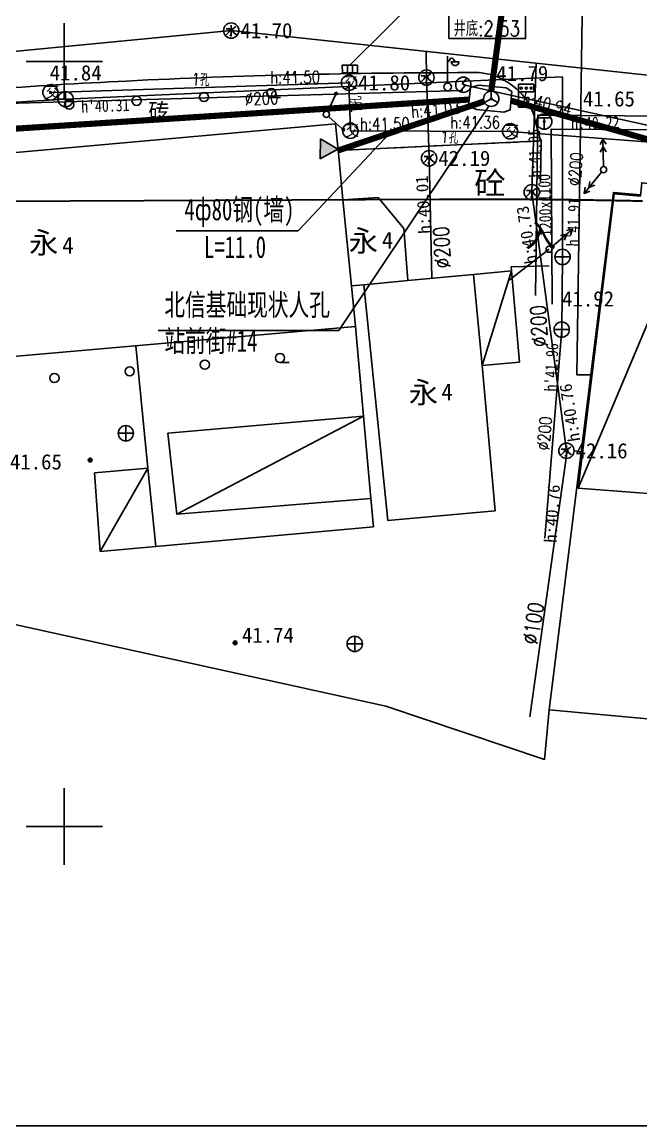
# Model space of a CAD drawing. Extents: x 501830 to 502977, y 299930 to 300245.
# Drawn here: x 502397.2 to 502437.7, y 300030.4 to 300102.6 of the extents above; entities that cross this region are included whole.
import ezdxf
from ezdxf.enums import TextEntityAlignment as Align
from ezdxf.lldxf.tags import DXFTag

# ---------------------------------------------------------------- set-up
doc = ezdxf.new("R2010")
doc.units = 0
doc.linetypes.add('1117', pattern=[0.3, 0.2, -0.1])
doc.linetypes.add('2312', pattern=[0.3, 0.2, -0.1])
for name, color, linetype in [('BJ02', 7, 'Continuous'), ('BJ03', 7, 'Continuous'), ('BJ04', 7, 'Continuous'), ('BJ05', 7, 'Continuous'), ('BJ08', 7, 'Continuous'), ('BJ09', 7, 'Continuous'), ('BJ11', 7, 'Continuous'), ('TK', 7, 'Continuous'), ('上水井', 4, 'Continuous'), ('上水注记', 4, 'Continuous'), ('上水管线', 4, 'Continuous'), ('上水高程表', 4, 'Continuous'), ('公安交通井', 163, 'Continuous'), ('新建北信', 13, 'Continuous'), ('新建北信--引上三角', 6, 'Continuous'), ('新建北信--引上标注', 1, 'Continuous'), ('污水井', 247, 'Continuous'), ('污水注记', 247, 'Continuous'), ('污水管线', 247, 'Continuous'), ('污水高程表', 247, 'Continuous'), ('热力', 2, 'Continuous'), ('热力井', 40, 'Continuous'), ('电信井', 3, 'Continuous'), ('电信注记', 3, 'Continuous'), ('电信管线', 3, 'Continuous'), ('电信高程表', 3, 'Continuous'), ('电力井', 1, 'Continuous'), ('电力注记', 1, 'Continuous'), ('电力管线', 1, 'Continuous'), ('电力高程表', 1, 'Continuous'), ('雨水管线', 34, 'Continuous'), ('雨蓖子', 34, 'Continuous')]:
    doc.layers.add(name, color=color, linetype=linetype)
doc.layers.add('道路红线', color=11, linetype='Continuous', lineweight=30)
doc.styles.add('HZ', font='simplex.shx', dxfattribs={"bigfont": 'hztxt'})
doc.styles.add('HZTXT', font='romans', dxfattribs={"width": 0.7, "height": 4, "bigfont": 'HZTXT'})
doc.styles.get("Standard").update_dxf_attribs({"font": 'SIMFANG.TTF'})
doc.linetypes.add('245', pattern='A,1e-05,-0.05,[133,bjxx.shx,S=0.05,R=0,X=-0.05,Y=0],-0.05,0.45,[135,bjxx.shx,S=0.05,R=0,X=0,Y=0],0.45', length=1.00001)
doc.linetypes.add('85003', pattern='A,1e-05,[136,bjxx.shx,S=0.075,R=0,X=-1e-05,Y=0],0.15', length=0.15001)
tags = doc.linetypes.add('DL', pattern='A,15,-4.925,[130,ltypeshp.shx,S=0.5,R=330,X=-0.15,Y=0.433],0,[130,ltypeshp.shx,S=0.4,R=90,X=0,Y=0],-0.15,[130,ltypeshp.shx,S=0.5,R=150,X=0,Y=-0.433],-4.925,15', length=40).pattern_tags.tags
tags[32:33] = [DXFTag(74, 4), DXFTag(75, 0), DXFTag(340, '0'), DXFTag(46, 1.0), DXFTag(50, 0.0), DXFTag(44, 0.0), DXFTag(45, 0.0)]
tags[30:31] = [DXFTag(74, 4), DXFTag(75, 0), DXFTag(340, '0'), DXFTag(46, 1.0), DXFTag(50, 0.0), DXFTag(44, 0.0), DXFTag(45, 0.0)]
tags[4:5] = [DXFTag(74, 4), DXFTag(75, 0), DXFTag(340, '0'), DXFTag(46, 1.0), DXFTag(50, 0.0), DXFTag(44, 0.0), DXFTag(45, 0.0)]
tags = doc.linetypes.add('DX', pattern='A,15,-5,[130,ltypeshp.shx,S=1,R=330,X=0,Y=0],-5,15', length=40).pattern_tags.tags
tags[16:17] = [DXFTag(74, 4), DXFTag(75, 0), DXFTag(340, '0'), DXFTag(46, 1.0), DXFTag(50, 0.0), DXFTag(44, 0.0), DXFTag(45, 0.0)]
tags[14:15] = [DXFTag(74, 4), DXFTag(75, 0), DXFTag(340, '0'), DXFTag(46, 1.0), DXFTag(50, 0.0), DXFTag(44, 0.0), DXFTag(45, 0.0)]
tags[4:5] = [DXFTag(74, 4), DXFTag(75, 0), DXFTag(340, '0'), DXFTag(46, 1.0), DXFTag(50, 0.0), DXFTag(44, 0.0), DXFTag(45, 0.0)]
tags = doc.linetypes.add('SS', pattern='A,15,-1.9,[130,ltypeshp.shx,S=1,R=330,X=0,Y=0],-1.2,[130,ltypeshp.shx,S=1,R=330,X=0,Y=0],-1.9,15', length=35).pattern_tags.tags
tags[24:25] = [DXFTag(74, 4), DXFTag(75, 0), DXFTag(340, '0'), DXFTag(46, 1.0), DXFTag(50, 0.0), DXFTag(44, 0.0), DXFTag(45, 0.0)]
tags[22:23] = [DXFTag(74, 4), DXFTag(75, 0), DXFTag(340, '0'), DXFTag(46, 1.0), DXFTag(50, 0.0), DXFTag(44, 0.0), DXFTag(45, 0.0)]
tags[4:5] = [DXFTag(74, 4), DXFTag(75, 0), DXFTag(340, '0'), DXFTag(46, 1.0), DXFTag(50, 0.0), DXFTag(44, 0.0), DXFTag(45, 0.0)]

# ---------------------------------------------------------------- blocks, each defined once
blk = doc.blocks.new('831')
for radius in [0.25, 0.15, 0.05]:
    blk.add_circle((0, 0), radius)
blk = doc.blocks.new('5441')
for p, q in [((1, 0), (-1, 0)), ((0, 1), (0, -1)), ((0, 0), (0, 0))]:
    blk.add_line(p, q)
blk.add_circle((0, 0), 1)
blk = doc.blocks.new('mhs500')
at = {"layer": 'BJ09'}
blk.add_circle((0, 0), 0.3, dxfattribs=at)
blk = doc.blocks.new('MHST')
at = {"layer": 'BJ09'}
blk.add_line((-0.01, -0.59), (1.19, -0.59), dxfattribs=at)
blk.add_circle((0, 0), 0.6, dxfattribs=at)
blk = doc.blocks.new('35211')
for p, q in [((0, 0.5), (0, 4)), ((0, 3.29), (0.19, 3.39)), ((0.19, 3.39), (0.39, 3.69)), ((0.39, 3.69), (0.49, 3.79)), ((0.49, 3.79), (0.69, 3.69)), ((0.49, 3.29), (1.49, 3.29)), ((0.69, 3.69), (0.89, 3.39)), ((0.89, 3.39), (0.99, 3.29))]:
    blk.add_line(p, q)
blk.add_circle((0, 0), 0.5)
blk.add_arc((0.99, 3.29), 0.5, 179, 0)
blk = doc.blocks.new('GC200')
at = {"linetype": 'Continuous', "const_width": 0.2, "flags": 128}
blk.add_lwpolyline([(-0.1, 0, 1), (0.1, 0, 1)], format="xyb", close=True, dxfattribs=at)
blk = doc.blocks.new('通信井')
for q in [(-0.433, -0.25), (0, 0.5), (0.433, -0.25)]:
    blk.add_line((0, 0), q)
at = {"lineweight": -3}
blk.add_circle((0, 0), 0.5, dxfattribs=at)
blk = doc.blocks.new('污水井')
at = {"lineweight": -3}
for p, q in [((0, 0), (-0.5, 0)), ((-0.5, 0), (0.5, 0)), ((0, 0), (-0.473, 0)), ((0, 0), (0, 0.5)), ((0, 0), (0, 0.459)), ((0, 0), (0, -0.473)), ((0, 0), (0.483, 0)), ((0, 0), (0, -0.5))]:
    blk.add_line(p, q, dxfattribs=at)
blk.add_circle((0, 0), 0.5, dxfattribs=at)
blk = doc.blocks.new('电力井')
at = {"lineweight": -3}
for p, q in [((0.192, 0.395), (-0.079, 0.068)), ((-0.079, 0.068), (0.152, -0.017)), ((0.152, -0.017), (-0.164, -0.373))]:
    blk.add_line(p, q, dxfattribs=at)
blk.add_circle((0, 0), 0.5, dxfattribs=at)
blk = doc.blocks.new('热力井')
for p, q in [((-0.4, 0.25), (0.4, 0.25)), ((0, 0.25), (0, -0.5))]:
    blk.add_line(p, q)
blk.add_arc((0, 0), 0.5, 0, 359.999)
blk = doc.blocks.new('上水井')
at = {"lineweight": -3}
for points in [[(-0.335, 0.112), (-0.093, 0.112), (-0.141, -0.082), (-0.335, -0.276)], [(0.295, 0.258), (0.053, 0.064), (0.15, -0.13), (0.343, -0.276)]]:
    blk.add_lwpolyline(points, dxfattribs=at)
at = {"flags": 128}
blk.add_lwpolyline([(0, 0.346), (0, -0.346), (-0.093, -0.302)], dxfattribs=at)
at = {"lineweight": -3}
blk.add_circle((0, 0), 0.5, dxfattribs=at)
blk = doc.blocks.new('JT')
at = {"layer": '公安交通井'}
blk.add_circle((0, 0), 0.5, dxfattribs=at)
at = {"layer": '公安交通井', "width": 0.8}
blk.add_text('交', height=0.8, dxfattribs=at).set_placement((-0.304, -0.335, -50.185))
blk = doc.blocks.new('B8003')
at = {"color": 0}
for p, q in [((0, 3), (2, 3)), ((0, 0), (0, 3)), ((2, 3), (2, 2)), ((2, 2), (0, 2)), ((1, 0), (0, 0))]:
    blk.add_line(p, q, dxfattribs=at)
for centre in [(0.36, 2.49), (1.02, 2.49), (1.65, 2.49)]:
    blk.add_circle(centre, 0.135)
blk = doc.blocks.new('M511')
at = {"layer": 'BJ05', "linetype": 'Continuous'}
blk.add_lwpolyline([(0.4, 0), (4.01, 0)], dxfattribs=at)
at = {"layer": 'BJ05'}
for points in [[(2.31, 0.4), (3, 0), (2.31, -0.4)], [(3.31, 0.4), (4.01, 0), (3.31, -0.4)]]:
    blk.add_lwpolyline(points, dxfattribs=at)
at = {"layer": 'BJ05', "linetype": 'Continuous'}
blk.add_circle((0, 0), 0.4, dxfattribs=at)
blk = doc.blocks.new('B552')
for p, q in [((0.984668, 0.518566), (-1.015332, 0.518566)), ((-1.015332, 0.518566), (-1.015332, -0.481434)), ((0.984668, -0.481434), (0.984668, 0.518566)), ((-1.015332, -0.481434), (0.984668, -0.481434))]:
    blk.add_line(p, q)
at = {"linetype": 'Continuous'}
for p, q in [((-0.348666, -0.481434), (-0.348666, 0.518566)), ((0.318001, -0.481434), (0.318001, 0.518566))]:
    blk.add_line(p, q, dxfattribs=at)
blk = doc.blocks.new('M521')
at = {"layer": 'BJ05', "linetype": 'Continuous'}
h = blk.add_hatch(color=256, dxfattribs=at)
h.paths.add_polyline_path([(2.85, 0), (3.15, 0, 0.998883)])
h.paths.add_polyline_path([(3.15, 0, 0.000279), (3.15, 0), (2.85, 0, 1.000559)])
at = {"layer": 'BJ05', "linetype": 'Continuous', "flags": 128}
blk.add_lwpolyline([(0.4, 0), (3.25, 0)], dxfattribs=at)
at = {"layer": 'BJ05', "linetype": 'Continuous'}
for centre, radius in [((0, 0), 0.4), ((3, 0), 0.15)]:
    blk.add_circle(centre, radius, dxfattribs=at)
blk = doc.blocks.new('acfgw')
at = {"color": 4}
for p, q in [((0, -5), (0, 5)), ((-5, 0), (5, 0))]:
    blk.add_line(p, q, dxfattribs=at)
blk = doc.blocks.new('A$C29CD5AE7')
at = {"linetype": 'Continuous'}
blk.add_hatch(color=6, dxfattribs=at).paths.add_polyline_path([(1.5, 0), (0.75, 1.299), (0, 0)])
at = {"color": 6, "linetype": 'Continuous'}
for p, q in [((0.75, 1.299), (0, 0)), ((1.5, 0), (0.75, 1.299)), ((0, 0), (1.5, 0))]:
    blk.add_line(p, q, dxfattribs=at)
blk = doc.blocks.new('300框2')
at = {"color": 40}
blk.add_line((0, -145), (245.4, -145), dxfattribs=at)

msp = doc.modelspace()

# ---------------------------------------------------------------- linework, layer by layer
at = {"layer": 'BJ02', "linetype": 'Continuous'}
for points in [[(502381.483, 300092.674), (502381.758, 300092.709), (502417.732, 300095.925), (502417.974, 300093.55), (502418.215, 300090.965), (502418.767, 300085.342), (502419.043, 300082.687), (502382.721, 300079.505), (502381.758, 300090.264), (502381.483, 300092.674)], [(502418.215, 300090.965), (502420.513, 300091.105), (502422.195, 300089.08), (502422.264, 300088.241), (502422.471, 300085.692), (502419.59, 300085.412), (502418.767, 300085.342), (502418.215, 300090.965)], [(502419.59, 300085.412), (502422.471, 300085.692), (502426.758, 300086.076), (502427.311, 300080.139), (502428.175, 300070.638), (502421.143, 300070.009), (502419.59, 300085.412)], [(502426.758, 300086.076), (502429.235, 300086.311), (502429.754, 300080.352), (502427.311, 300080.139), (502426.758, 300086.076)], [(502406.767, 300075.7), (502419.561, 300076.82), (502420.045, 300071.441), (502407.353, 300070.426), (502406.767, 300075.7)], [(502401.966, 300073.115), (502405.465, 300073.43), (502405.982, 300068.295), (502402.346, 300067.98), (502401.966, 300073.115)]]:
    msp.add_lwpolyline(points, close=True, dxfattribs=at)
at = {"layer": 'BJ02', "linetype": 'Continuous', "flags": 128}
for points, elevation in [([(502433.589, 300072.118), (502439.3, 300071.682), (502441.817, 300091.613), (502437.754, 300092.072), (502437.665, 300091.2), (502435.942, 300091.355), (502433.589, 300072.118)], 42.218), ([(502433.589, 300072.118), (502441.817, 300091.613)], 42.218), ([(502431.71, 300086.655), (502429.225, 300086.581), (502429.235, 300086.311)], 41.975)]:
    msp.add_lwpolyline(points, dxfattribs=dict(at, elevation=elevation))
at = {"layer": 'BJ02', "linetype": '245', "ltscale": 5, "flags": 128}
for points in [[(502437.675, 300091.296), (502435.899, 300091.443), (502431.704, 300057.634)], [(502431.704, 300057.634), (502431.397, 300054.384), (502421.019, 300057.866), (502381.791, 300066.5), (502379.392, 300067.989), (502365.327, 300071.104)], [(502484.134, 300048.689), (502483.74, 300045.907), (502447.67, 300053.448), (502447.887, 300056.14), (502431.704, 300057.634)]]:
    msp.add_lwpolyline(points, dxfattribs=at)
at = {"layer": 'BJ02', "linetype": 'Continuous', "flags": 128}
for points in [[(502429.235, 300086.311), (502427.311, 300080.139)], [(502419.561, 300076.82), (502419.043, 300082.687)], [(502405.465, 300073.429), (502404.672, 300081.428)], [(502419.561, 300076.82), (502407.353, 300070.426)], [(502402.346, 300067.98), (502405.465, 300073.43)], [(502420.217, 300069.59), (502420.045, 300071.441)], [(502405.982, 300068.295), (502420.217, 300069.59)]]:
    msp.add_lwpolyline(points, dxfattribs=at)
at = {"layer": 'BJ04', "linetype": '85003', "ltscale": 5}
for p, q in [((502417.909, 300094.189), (502431.168, 300094.806)), ((502431.168, 300094.806), (502431.145, 300092.14))]:
    msp.add_line(p, q, dxfattribs=at)
at = {"layer": 'BJ04', "linetype": 'Continuous', "flags": 128}
for points in [[(502385.807, 300097.447, -0.005116), (502394.933, 300098.179, -0.005116), (502404.071, 300098.725, -0.006241), (502415.232, 300099.137, -0.006241), (502426.399, 300099.271)], [(502431.168, 300094.806, -0.032201), (502430.729, 300096.448, 0.09894), (502429.908, 300097.867, 0.117716), (502428.321, 300098.988, 0.117716), (502426.399, 300099.271)]]:
    msp.add_lwpolyline(points, format="xyb", dxfattribs=at)
at = {"layer": 'BJ09', "linetype": 'Continuous', "flags": 128}
msp.add_lwpolyline([(502414.1, 300080.331), (502414.7, 300080.331)], dxfattribs=at)
at = {"layer": 'BJ09', "linetype": 'Continuous'}
for centre in [(502409.189, 300080.187), (502414.105, 300080.626), (502399.356, 300079.31), (502404.272, 300079.749)]:
    msp.add_circle(centre, 0.3, dxfattribs=at)
at = {"layer": 'BJ11', "linetype": '1117', "ltscale": 5, "flags": 128}
msp.add_lwpolyline([(502431.168, 300094.806), (502417.909, 300094.189)], dxfattribs=at)
at = {"layer": '上水管线', "linetype": 'SS', "ltscale": 0.5, "flags": 128}
for points, elevation in [([(502308.668, 300092.165), (502410.915, 300102.02)], 41.83), ([(502410.915, 300102.02), (502505.438, 300091.89)], 41.709), ([(502423.678, 300098.95), (502423.668, 300100.653)], 41.669), ([(502430.565, 300091.502), (502430.86, 300099.882)], 42.009), ([(502423.678, 300098.95), (502423.854, 300093.676), (502424.025, 300085.831)], 41.669), ([(502430.565, 300091.452), (502432.829, 300074.561)], 42.009), ([(502432.879, 300074.561), (502430.447, 300057.16)], 42.167), ([(502433.329, 300074.561), (502433.938, 300074.47)], 42.167)]:
    msp.add_lwpolyline(points, dxfattribs=dict(at, elevation=elevation))
at = {"layer": '新建北信', "color": 40}
msp.add_line((502427.759, 300097.071), (502417.95, 300082.421), dxfattribs=at)
at = {"layer": '新建北信', "color": 41}
msp.add_line((502406.132, 300082.421), (502417.95, 300082.421), dxfattribs=at)
at = {"layer": '新建北信', "linetype": 'Continuous', "const_width": 0.4, "elevation": 41.809, "flags": 128}
msp.add_lwpolyline([(502431.485, 300124.744), (502427.916, 300098.063)], dxfattribs=at)
at = {"layer": '新建北信', "color": 40, "linetype": '2312', "ltscale": 8, "const_width": 0.4, "elevation": 41.8}
for points in [[(502426.488, 300097.514), (502372.762, 300094.071)], [(502429.21, 300097.438), (502450.441, 300091.436)]]:
    msp.add_lwpolyline(points, dxfattribs=at)
at = {"layer": '新建北信', "linetype": 'Continuous', "const_width": 0.4, "flags": 128}
msp.add_lwpolyline([(502427.463, 300097.398), (502417.909, 300094.189)], dxfattribs=at)
at = {"layer": '新建北信--引上标注', "color": 40}
msp.add_line((502421.247, 300095.276), (502415.288, 300088.935), dxfattribs=at)
at = {"layer": '新建北信--引上标注', "color": 41}
msp.add_line((502407.318, 300088.935), (502415.288, 300088.935), dxfattribs=at)
at = {"layer": '污水管线', "linetype": 'Continuous', "elevation": 41.841, "flags": 128}
msp.add_lwpolyline([(502400.088, 300097.537), (502432.573, 300098.998)], dxfattribs=at)
at = {"layer": '污水管线', "linetype": 'Continuous', "flags": 128}
for points in [[(502431.427, 300068.846), (502432.52, 300082.476), (502432.576, 300087.225), (502432.573, 300098.998)], [(502376.781, 300096.118), (502400.088, 300097.537)]]:
    msp.add_lwpolyline(points, dxfattribs=at)
at = {"layer": '热力', "linetype": 'Continuous', "elevation": 41.905, "flags": 128}
for points in [[(502507.5, 300095.91), (502430.956, 300096.503), (502430.802, 300084.701)], [(502507.863, 300095.066), (502431.831, 300095.576), (502431.898, 300084.143)]]:
    msp.add_lwpolyline(points, dxfattribs=at)
at = {"layer": '电信井', "linetype": 'Continuous', "elevation": 41.8, "flags": 128}
msp.add_lwpolyline([(502426.551, 300098.298), (502427.097, 300098.446), (502428.889, 300098.273), (502429.268, 300098.035), (502429.153, 300096.841), (502428.735, 300096.68), (502426.944, 300096.853), (502426.436, 300097.103), (502426.551, 300098.298)], dxfattribs=at)
at = {"layer": '电信井', "linetype": 'Continuous', "flags": 128}
msp.add_lwpolyline([(502433.5, 300079.516), (502434.461, 300079.528)], dxfattribs=at)
at = {"layer": '电信注记', "linetype": 'Continuous'}
msp.add_lwpolyline([(502425.144, 300104.073), (502430.157, 300104.073), (502430.157, 300101.502), (502425.144, 300101.502)], close=True, dxfattribs=at)
at = {"layer": '电信管线', "linetype": 'DX', "ltscale": 0.5, "flags": 128}
msp.add_lwpolyline([(502434.193, 300125.008), (502433.5, 300079.516)], dxfattribs=at)
at = {"layer": '电信管线', "linetype": 'DX', "ltscale": 0.5, "elevation": 41.8, "flags": 128}
for points in [[(502426.488, 300097.514), (502372.762, 300094.071)], [(502429.21, 300097.438), (502450.441, 300091.436)]]:
    msp.add_lwpolyline(points, dxfattribs=at)
at = {"layer": '电力管线', "linetype": 'DL', "ltscale": 0.5, "flags": 128}
for points, elevation in [([(502399.091, 300097.984), (502418.613, 300098.609)], 41.848), ([(502429.149, 300095.436), (502418.704, 300095.472), (502418.613, 300098.609)], 41.722), ([(502450.324, 300093.16), (502426.09, 300098.478)], 41.78), ([(502394.667, 300097.221), (502426.065, 300098.102)], 41.876), ([(502450.924, 300093.765), (502429.149, 300095.436)], 41.781), ([(502431.696, 300087.734), (502429.089, 300085.706)], 42.675)]:
    msp.add_lwpolyline(points, dxfattribs=dict(at, elevation=elevation))
at = {"layer": '道路红线', "color": 40}
msp.add_line((502360.811, 300090.721), (502424.53, 300091.007), dxfattribs=at)
msp.add_lwpolyline([(502424.53, 300091.007), (502424.69, 300091.008), (502424.85, 300091.008), (502425.01, 300091.009), (502425.17, 300091.009), (502425.33, 300091.01), (502425.49, 300091.01), (502425.65, 300091.011), (502425.81, 300091.011), (502425.97, 300091.011), (502426.13, 300091.012), (502426.29, 300091.012), (502426.45, 300091.012), (502426.61, 300091.012), (502426.77, 300091.012), (502426.93, 300091.012), (502427.09, 300091.012), (502427.25, 300091.012), (502427.41, 300091.012), (502427.57, 300091.011), (502427.73, 300091.011), (502427.89, 300091.011), (502428.05, 300091.01), (502428.21, 300091.01), (502428.37, 300091.01), (502428.53, 300091.009), (502428.69, 300091.008), (502428.85, 300091.008), (502429.01, 300091.007), (502429.17, 300091.006), (502429.33, 300091.006), (502429.49, 300091.005), (502429.65, 300091.004), (502429.81, 300091.003), (502429.97, 300091.002), (502430.13, 300091.001), (502430.29, 300091), (502430.45, 300090.999), (502430.61, 300090.997), (502430.77, 300090.996), (502430.93, 300090.995), (502431.09, 300090.994), (502431.25, 300090.992), (502431.41, 300090.991), (502431.57, 300090.989), (502431.73, 300090.988), (502431.89, 300090.986), (502432.05, 300090.984), (502432.21, 300090.983), (502432.37, 300090.981), (502432.53, 300090.979), (502432.69, 300090.977), (502432.85, 300090.975), (502433.01, 300090.973), (502433.17, 300090.971), (502433.33, 300090.969), (502433.49, 300090.967), (502433.65, 300090.965), (502433.81, 300090.963), (502433.97, 300090.96), (502434.13, 300090.958), (502434.29, 300090.956), (502434.45, 300090.953), (502434.61, 300090.951), (502434.77, 300090.948), (502434.93, 300090.946), (502435.09, 300090.943), (502435.25, 300090.94), (502435.41, 300090.938), (502435.57, 300090.935), (502435.73, 300090.932), (502435.889, 300090.929), (502436.049, 300090.926), (502436.209, 300090.923), (502436.369, 300090.92), (502436.529, 300090.917), (502436.689, 300090.914), (502436.849, 300090.911), (502437.009, 300090.907), (502437.169, 300090.904), (502437.329, 300090.901), (502437.489, 300090.897), (502437.649, 300090.894), (502437.809, 300090.89)], dxfattribs=at)
at = {"layer": '雨水管线', "linetype": 'Continuous', "flags": 128}
msp.add_lwpolyline([(502418.674, 300099.761), (502432.699, 300113.684)], dxfattribs=at)

# ---------------------------------------------------------------- block references
at = {"color": 40}
msp.add_blockref('300框2', (502237.526, 300175.433), dxfattribs=at)
at = {"layer": 'BJ03', "linetype": 'Continuous', "xscale": 0.5, "yscale": 0.5, "zscale": 0.5}
msp.add_blockref('35211', (502425.059, 300098.344), dxfattribs=at)
at = {"layer": 'BJ04', "xscale": 0.5, "yscale": 0.5, "zscale": 0.5}
msp.add_blockref('B8003', (502429.699, 300097.014, 41.698), dxfattribs=at)
at = {"layer": 'BJ05', "linetype": 'Continuous', "zscale": 0.5}
for name, p, xscale, yscale, rotation in [('M521', (502417.136, 300096.545, 41.856), 0.4999999999963888, 0.4999999999996635, 65.12729031464316), ('M521', (502417.136, 300096.545, 41.856), 0.4999999999921714, 0.499999999999778, 317.8235995417796), ('M511', (502435.256, 300092.929, 41.778), 0.5, 0.5, 91.0575340765531), ('M511', (502435.256, 300092.929, 41.778), 0.5, 0.5, 230.5880396491954), ('M511', (502431.696, 300087.734, 42.675), 0.4999999999907426, 0.4999999999764417, 40.34870048188685)]:
    msp.add_blockref(name, p, dxfattribs=dict(at, xscale=xscale, yscale=yscale, rotation=rotation))
at = {"layer": 'BJ05', "linetype": 'Continuous', "xscale": 0.5, "yscale": 0.5, "zscale": 0.5}
for p in [(502404.023, 300075.7), (502418.987, 300061.94)]:
    msp.add_blockref('5441', p, dxfattribs=at)
at = {"layer": 'BJ08', "linetype": 'Continuous', "xscale": 0.5, "yscale": 0.5, "zscale": 0.5}
for name, p in [('GC200', (502410.915, 300102.02, 41.709)), ('GC200', (502418.613, 300098.609, 41.813)), ('GC200', (502399.091, 300097.984, 41.848)), ('GC200', (502427.916, 300097.563, 41.8)), ('GC200', (502431.381, 300096.076, 41.657)), ('GC200', (502423.854, 300093.676, 42.195)), ('GC200', (502432.576, 300087.225, 41.931)), ('GC200', (502432.829, 300074.561, 42.167)), ('831', (502401.688, 300073.953, 41.65)), ('831', (502411.162, 300062.009, 41.74))]:
    msp.add_blockref(name, p, dxfattribs=at)
at = {"layer": 'BJ09', "linetype": 'Continuous', "rotation": 3.258397090078212}
for p in [(502404.726, 300097.433), (502409.131, 300097.684), (502400.321, 300097.182)]:
    msp.add_blockref('mhs500', p, dxfattribs=at)
at = {"layer": 'BJ09', "linetype": 'Continuous', "xscale": 0.5, "yscale": 0.5, "zscale": 0.5}
msp.add_blockref('MHST', (502413.536, 300097.934), dxfattribs=at)
at = {"layer": 'TK', "linetype": 'Continuous', "xscale": 0.5, "yscale": 0.5}
for p in [(502400, 300100), (502400, 300050)]:
    msp.add_blockref('acfgw', p, dxfattribs=at)
at = {"layer": '上水井'}
for p in [(502410.915, 300102.02, 41.709), (502423.678, 300098.95, 41.669), (502423.854, 300093.676, 42.195), (502430.565, 300091.452, 42.009), (502432.829, 300074.561, 42.167)]:
    msp.add_blockref('上水井', p, dxfattribs=at)
at = {"layer": '公安交通井'}
for p in [(502418.613, 300098.609, 41.813), (502399.091, 300097.984, 41.848), (502418.704, 300095.472, 41.833), (502429.149, 300095.436, 41.722)]:
    msp.add_blockref('JT', p, dxfattribs=at)
at = {"layer": '新建北信--引上三角', "color": 40, "xscale": 0.8799999999330128, "yscale": 0.8799999999609743, "zscale": 0.8800000000000001, "rotation": 268.8054498005169}
msp.add_blockref('A$C29CD5AE7', (502416.747, 300094.953), dxfattribs=at)
at = {"layer": '污水井'}
for p in [(502400.088, 300097.537, 41.841), (502432.576, 300087.225, 41.931), (502432.52, 300082.476, 42.054)]:
    msp.add_blockref('污水井', p, dxfattribs=at)
at = {"layer": '热力'}
msp.add_blockref('热力井', (502431.381, 300096.076, 41.657), dxfattribs=at)
at = {"layer": '电信井', "linetype": 'Continuous', "ltscale": 0.5}
msp.add_blockref('通信井', (502427.916, 300097.563, 41.8), dxfattribs=at)
at = {"layer": '电力井'}
msp.add_blockref('电力井', (502426.09, 300098.478, 41.809), dxfattribs=at)
at = {"layer": '雨蓖子', "xscale": 0.4999999999955412, "yscale": 0.4999999999977858, "zscale": 0.5, "rotation": 180.5893120776511}
msp.add_blockref('B552', (502418.669, 300099.521), dxfattribs=at)

# ---------------------------------------------------------------- texts
at = {"layer": 'BJ02', "linetype": 'Continuous'}
for p in [(502399.61, 300088.16), (502420.508, 300088.28), (502424.436, 300078.374)]:
    msp.add_text('永', height=1.4, dxfattribs=at).set_placement(p, align=Align.MIDDLE_RIGHT)
for p in [(502399.865, 300087.985), (502420.763, 300088.324), (502424.65, 300078.404)]:
    msp.add_text('4', height=1.1, dxfattribs=at).set_placement(p, align=Align.MIDDLE_LEFT)
at = {"layer": 'BJ04', "linetype": 'Continuous'}
for s, height, p in [('砖', 1, (502406.179, 300096.776)), ('砼', 1.5, (502427.828, 300092.058))]:
    msp.add_text(s, height=height, dxfattribs=at).set_placement(p, align=Align.MIDDLE_CENTER)
at = {"layer": 'BJ05', "linetype": 'Continuous'}
msp.add_text('入', height=1.5, dxfattribs=at).set_placement((502431.136, 300088.629), align=Align.MIDDLE_CENTER)
at = {"layer": 'BJ08', "linetype": 'Continuous'}
for s, p in [('41.70', (502411.515, 300102.02, 41.709)), ('41.84', (502399.043, 300099.261, 41.848)), ('41.80', (502419.213, 300098.609, 41.813)), ('41.79', (502428.241, 300099.22, 41.8)), ('41.65', (502433.908, 300097.56, 41.657)), ('42.19', (502424.454, 300093.676, 42.195)), ('41.92', (502432.544, 300084.491)), ('42.16', (502433.429, 300074.561, 42.167))]:
    msp.add_text(s, height=1, dxfattribs=at).set_placement(p, align=Align.MIDDLE_LEFT)
for s, p in [('41.65', (502396.442, 300073.338)), ('41.74', (502411.612, 300062.009))]:
    msp.add_text(s, height=1, dxfattribs=at).set_placement(p)
at = {"layer": '上水注记', "linetype": 'SS', "style": 'HZ', "width": 0.8}
for s, rotation, p in [('%%C200', 92.97859, (502424.691, 300087.851, -16.891)), ('%%C200', 92.97859, (502431.031, 300082.71, -16.891)), ('%%C100', 80.57388, (502430.66, 300063.284, -16.891))]:
    msp.add_text(s, height=1, rotation=rotation, dxfattribs=at).set_placement(p, align=Align.MIDDLE)
at = {"layer": '上水高程表', "linetype": 'Continuous'}
for s, rotation, p in [('h:40.01', 92.97859, (502423.961, 300088.763, 41.669)), ('h:40.73', 98.92427, (502430.924, 300086.849, 41.669)), ('h:40.76', 98.92427, (502433.743, 300075.227, 41.669)), ('h:40.76', 86.45882, (502432.177, 300068.525, 41.669))]:
    msp.add_text(s, height=0.8, rotation=rotation, dxfattribs=at).set_placement(p)
at = {"layer": '新建北信', "color": 1, "insert": (502406.541, 300084.809), "char_height": 1.4175, "attachment_point": 1, "style": 'HZTXT'}
msp.add_mtext('{\\fSimSun|b0|i0|c134|p2;北信基础现状人孔\\P站前街#14}', dxfattribs=at)
at = {"layer": '新建北信--引上标注', "color": 1, "char_height": 1.4175, "attachment_point": 1, "style": 'HZTXT'}
for s, insert in [('{\\fSimSun|b0|i0|c134|p2;4ф80钢(墙)}', (502407.853, 300091.042)), ('{\\fSimSun|b0|i0|c134|p2;L=11.0}', (502409.139, 300088.585))]:
    msp.add_mtext(s, dxfattribs=dict(at, insert=insert))
at = {"layer": '污水注记', "style": 'HZ', "width": 0.8}
for rotation, p in [(2.07193, (502411.818, 300097.152)), (85.18044, (502433.733, 300091.839)), (85.18044, (502431.705, 300074.57))]:
    msp.add_text('%%C200', height=0.8, rotation=rotation, dxfattribs=at).set_placement(p)
at = {"layer": '污水高程表', "linetype": 'Continuous', "width": 0.83}
for s, rotation, p in [("h'40.31", 2.04753, (502401.117, 300096.653)), ("h'41.91", 87.92673, (502433.638, 300087.904)), ("h'41.96", 87.92673, (502432.194, 300078.417))]:
    msp.add_text(s, height=0.8, rotation=rotation, dxfattribs=at).set_placement(p)
at = {"layer": '热力井', "linetype": 'Continuous', "width": 0.83}
for s, rotation, p in [('h:40.22', 1.23204, (502433.143, 300095.567, 41.905)), ('h:41.05', 91.87312, (502431.209, 300092.439)), ('1200x1100', 91.57175, (502431.872, 300088.598, 41.905))]:
    msp.add_text(s, height=0.8, rotation=rotation, dxfattribs=at).set_placement(p)
at = {"layer": '电信注记', "style": 'HZ', "width": 0.8}
msp.add_text('井底:2.53', height=1, dxfattribs=at).set_placement((502427.626, 300102.197), align=Align.MIDDLE)
at = {"layer": '电信高程表', "style": 'HZ', "width": 0.8}
for s, rotation, p in [('h:40.94', 346.48346, (502429.889, 300097.218, -41.8)), ('h:41.03', 5.49717, (502422.707, 300096.303))]:
    msp.add_text(s, height=0.8, rotation=rotation, dxfattribs=at).set_placement(p)
at = {"layer": '电力注记', "style": 'HZ', "width": 0.8}
for rotation, p in [(355.92047, (502408.295, 300098.458)), (92.1485, (502419.478, 300096.576)), (355.92047, (502424.56, 300094.696))]:
    msp.add_text('1孔', height=0.8, rotation=rotation, dxfattribs=at).set_placement(p)
at = {"layer": '电力高程表', "style": 'HZ', "width": 0.8}
for s, p in [('h:41.50', (502413.46, 300098.561, -125.34)), ('h:41.50', (502419.325, 300095.514, -83.671)), ('h:41.36', (502425.226, 300095.611, -41.949))]:
    msp.add_text(s, height=0.8, rotation=0.3243, dxfattribs=at).set_placement(p)

doc.saveas('drawing.dxf')
